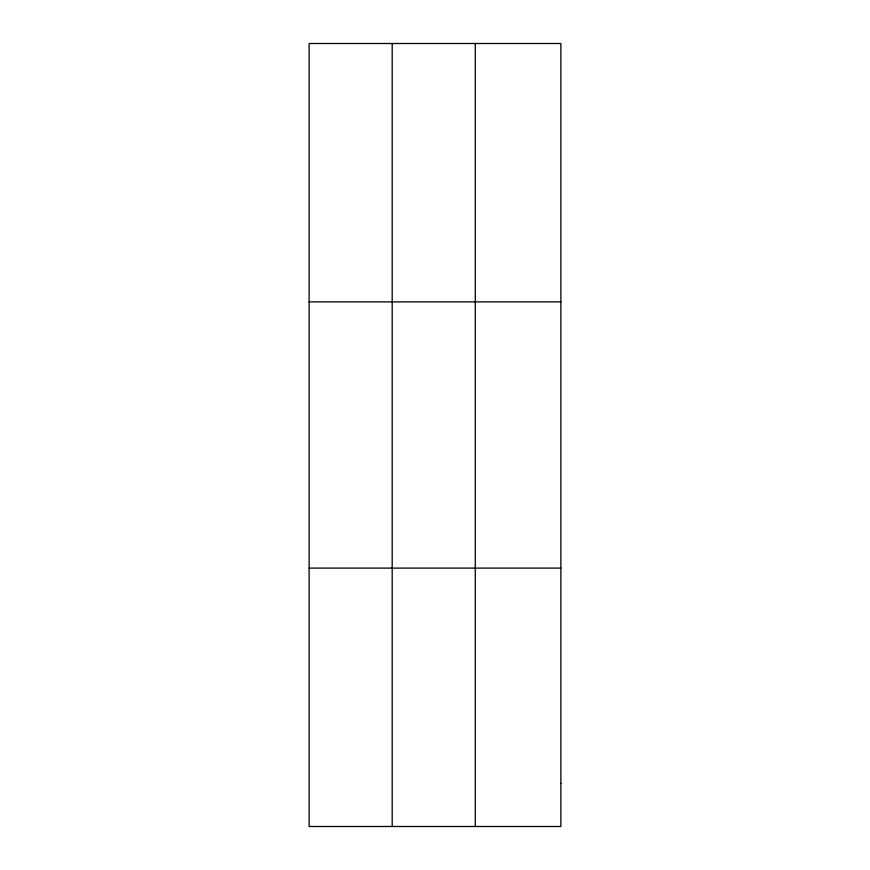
<?xml version="1.0" encoding="UTF-8"?>
<svg xmlns="http://www.w3.org/2000/svg" width="870" height="870" viewBox="0 0 870 870"><rect width="100%" height="100%" fill="white"/><g stroke="black" fill="none" stroke-linecap="round" stroke-linejoin="round"><path stroke-width="1.3" d="M392.196 43.5L392.196 826.5M475.281 43.5L475.281 826.5M309.122 301.89L560.878 301.89M309.122 568.11L560.878 568.11M560.878 783.435L560.878 826.5L309.122 826.5L309.122 43.5L560.878 43.5L560.878 783.435"/></g></svg>
